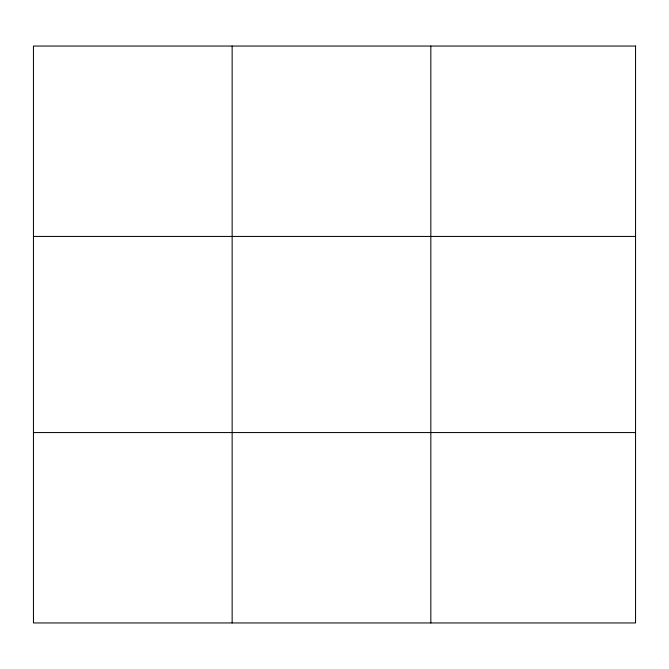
<?xml version="1.0" encoding="UTF-8"?>
<svg xmlns="http://www.w3.org/2000/svg" width="669" height="669" viewBox="0 0 669 669"><rect width="100%" height="100%" fill="white"/><g stroke="black" fill="none" stroke-linecap="round" stroke-linejoin="round"><path stroke-width="1" d="M232.143 622.948L232.143 46.052M430.836 622.948L430.836 46.052M33.45 236.433L635.55 236.433M33.45 432.567L635.55 432.567M635.55 46.052L635.55 622.948L33.45 622.948L33.45 46.052L635.55 46.052"/></g></svg>
